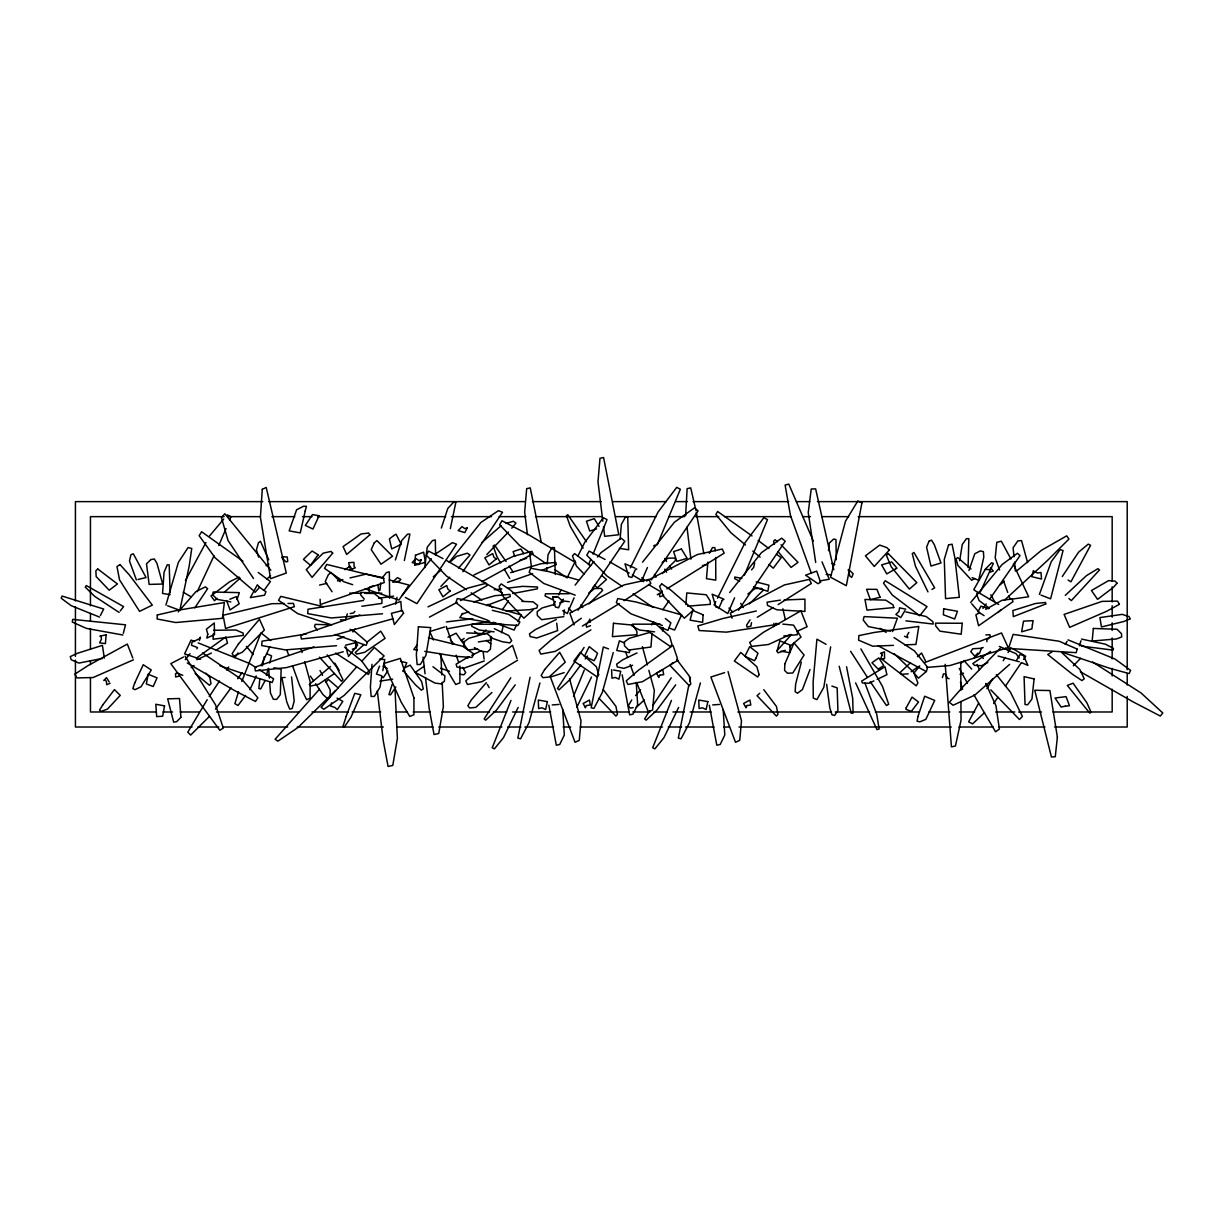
<?xml version="1.0" encoding="UTF-8"?>
<svg xmlns="http://www.w3.org/2000/svg" width="1224" height="1224" viewBox="0 0 1224 1224"><rect width="100%" height="100%" fill="white"/><g stroke="black" fill="none" stroke-linecap="round" stroke-linejoin="round"><path stroke-width="1.5" d="M459.918 665.994L459.903 682.824L455.726 684.507L447.173 670.186L439.584 653.387M213.374 633.864L213.053 639.234L243.331 635.409L243.178 633.129L235.941 629.993L213.588 630.284M968.077 567.538L968.857 538.667L966.424 538.667L962.248 544.512L959.677 560.76M372.004 664.341L370.382 686.894L371.147 696.502L374.391 696.364L379.96 687.291L381.873 676.199M490.748 643.625L491.268 636.832M563.943 614.968L564.341 609.873M652.01 633.435L650.954 647.022L628.754 650.051L624.5 645.828L624.332 641.927L629.35 638.27L650.388 632.242M685.884 604.625L686.786 592.936L706.34 594.772L710.165 600.953L710.303 604.335L687.582 606.186M773.675 626.627L773.935 623.276M369.097 592.232L369.495 587.199L373.626 585.699M546.623 571.333L546.944 567.645M547.25 563.958L548.046 554.732L552.009 547.587L554.426 547.633L555.283 574.484M620.109 539.126L621.364 524.392L625.342 517.232L627.744 517.278L628.631 549.79L619.329 548.352M707.885 562.107L706.462 578.692L715.78 580.145L715.703 557.517M590.473 625.663L586.602 627.162L586.112 625.143L589.586 619.895M663.791 595.308L659.92 596.807L659.445 594.803L662.031 590.855M754.688 562.749L753.709 567.37L751.536 569.864M259.87 678.601L258.861 688.485L260.651 688.99L265.027 680.682M828.495 550.678L829.321 543.119L833.636 539.034L835.946 539.509L836.313 559.705M379.884 590.274L380.786 582.869M424.743 567.569L427.222 547.235L432.516 540.549L435.3 539.937L435.622 555.283M632.257 626.351L632.578 624.163L660.317 624.209M629.702 650.143L629.335 652.667L616.743 650.495L619.405 640.81L624.592 642.982M830.652 646.899L823.783 687.398L816.898 699.608L813.271 698.047L813.134 681.737L816.928 639.188L826.078 644.329M382.837 670.645L384.749 659.537L379.471 659.185M751.505 622.664L750.893 626.122L747.068 627.162L746.579 625.143L750.052 619.895M395.627 604.212L396.974 597.327M262.426 665.795L264.246 656.645M530.023 677.316L517.844 738.087L520.582 738.791L528.998 722.757L539.922 682.961M688.913 684.736L678.326 738.087L681.064 738.791L689.479 722.757L700.388 682.961M689.709 681.034L690.489 677.316M404.348 560.561L409.918 534.062L407.561 534.169L401.793 540.411L395.367 559.965M450.325 528.63L455.894 502.131L453.538 502.238L447.785 508.48L441.344 528.034M501.534 632.731L503.645 624.347M662.429 631.048L663.27 627.698M123.333 633.313L125.506 624.806L72.706 619.39L72.293 622.052L86.399 628.386L122.905 635.011M801.322 662.169L795.646 684.063L795.126 691.652L797.497 693.243L802.439 689.54L810.013 669.513M266.434 675.373L268.301 668.289M269.708 662.98L271.575 655.896L266.618 653.708M613.239 652.622L602.33 692.417L593.915 708.436L591.177 707.732L603.34 646.976L608.542 648.888M777.209 650.495L779.872 640.81L790.245 645.155L789.801 652.667L780.943 651.214M165.898 605.146L178.383 562.351L188.068 547.556L191.755 548.49L189.2 566.069L179.836 610.302L167.642 605.788M199.39 640.489L200.399 637.153L199.895 638.5L191.984 642.217L191.525 645.293L197.447 647.557L196.835 648.827M238.512 691.728L234.886 703.647L238.007 705.498L245.58 695.446M392.17 684.369L388.926 694.574L390.548 694.819L395.826 686.955M237.073 599.454L239.323 592.63L213.19 592.018L212.609 594.68L217.153 599.362L230.831 601.902M1079.339 645.813L1081.006 640.764M968.934 570.491L974.794 553.753L980.302 550.922L983.423 551.672L983.775 557.149L978.664 580.329L972.101 577.575M1039.39 594.466L1051.263 561.678L1060.122 549.622L1063.075 550.509L1050.59 598.842L1040.997 595.078M892.541 631.553L897.391 618.212L864.083 616.59L863.241 620.063L868.306 626.535L890.674 631.171M331.704 702.836L330.48 706.034L334.825 707.411L337.304 709.614L342.812 701.383L337.059 698.093M379.532 666.116L376.457 674.103L380.802 675.48L383.28 677.683L387.87 670.813M347.31 613.821L345.428 620.155L340.379 619.772M241.786 681.462L260.972 632.9L270.779 640.596M983.178 647.481L981.48 648.261L979.506 653.218L974.289 657.716M510.974 700.419L492.232 747.742L494.404 748.874L503.492 737.644L518.15 707.411M573.475 696.349L584.292 670.063M671.441 700.419L652.698 747.742L654.871 748.874L663.974 737.644L678.616 707.411M226.027 528.569L218.775 545.537M229.561 520.093L230.984 516.696L227.236 514.876M574.102 597.832L567.293 613.561L562.734 610.684M588.499 564.631L590.779 559.383M593.043 554.151L607.028 519.619L603.371 517.721L584.689 542.462L577.973 555.971M641.376 581.461L647.435 567.477M657.273 544.772L680.345 489.263L676.704 487.366L658.007 512.122L630.314 567.829M734.584 597.832L727.76 613.561L714.097 604.931L715.78 601.565M744.422 575.112L767.494 519.619L763.837 517.721L745.156 542.462L717.463 598.184M561.816 600.372L558.557 607.808L555.39 607.012L552.621 596.792L557.685 596.624L561.816 600.372L563.468 599.24M402.987 671.486L406.796 662.811L400.753 661.404M516.482 625.005L514.141 630.054L493.165 622.251M518.027 621.624L521.149 614.892L475.585 602.009L457.271 598.567L455.863 602.621L470.444 613.805L487.917 620.308M591.36 591.284L593.701 586.219M249.91 689.709L256.275 675.985M261.049 665.703L269.8 646.838M197.232 591.727L213.986 555.803M980.286 592.034L993.307 563.545L991.715 562.703L985.473 568.976L973.784 589.647L978.053 592.691M576.825 707.288L591.483 677.071M553.631 604.931L555.313 601.565M558.664 594.803L561.189 589.739M567.064 577.927L575.448 561.036M100.414 615.488L103.688 609.032L62.026 596.057L61.2 598.23L71.206 605.681L99.588 617.11M978.435 703.54L968.628 721.869L972.575 723.858L984.586 712.582M185.451 580.467L205.938 542.569M709.308 553.309L712.49 547.587L714.893 547.633L715.214 550.831M908.851 632.41L907.106 635.486L907.81 637.689L904.521 636.281M986.881 688.668L992.649 678.8M1003.236 660.715L1005.164 657.426M1008.056 652.499L1010.932 647.557M631.768 699.929L628.34 705.728L630.069 708.008L633.175 707.686M904.949 610.592L900.772 617.63L895.876 614.417L899.043 611.373L899.564 607.838L905.791 609.185M649.592 710.777L644.635 718.886L646.165 720.186L656.921 710.119L675.694 684.859M1016.731 659.874L1020.082 654.473L1023.478 655.498L1027.9 665.412L1021.52 662.628M1065.217 644.298L1067.083 641.345M207.193 699.7L187.792 732.182L190.669 735.058L209.488 716.346M209.243 696.578L219.509 680.988M226.685 670.079L228.735 666.973M234.886 657.625L237.961 652.943M510.76 677.805L484.168 718.886L485.698 720.186L496.454 710.119L515.227 684.859M584.093 647.45L557.486 688.531L559.016 689.831L569.772 679.764L580.819 664.907M652.56 705.911L671.226 677.805M1062.294 576.489L1078.604 552.162L1088.243 544.129L1090.584 545.307L1070.924 581.813L1068.047 580.038M352.971 631.982L354.991 628.983M993.659 703.494L997.927 697.206M1005.409 686.174L1021.428 662.551M1023.57 659.399L1025.697 656.248L1012.585 648.521M462.901 571.7L502.529 512.275L498.382 510.699L480.879 522.48L449.208 562.26M502.345 609.736L508.465 600.816M662.811 609.736L668.947 600.816M578.034 610.225L624.76 541.207L621.195 538.178L601.045 552.621L597.496 557.058M651.352 579.87L698.078 510.852L694.513 507.822L674.363 522.281L642.539 562.153M738.5 610.225L785.227 541.207L781.662 538.178L761.512 552.621L729.688 592.493M416.864 645.216L413.819 649.562L417.476 650.143M462.84 613.285L459.796 617.615L501.763 624.424L517.936 625.495L519.863 622.022L508.526 614.295L492.323 610.332M264.109 590.289L270.397 581.538L258.188 572.48M194.815 607.854L207.621 588.652L205.341 586.877L195.978 591.574L178.291 611.862M215.5 709.124L231.03 687.842M237.685 678.723L242.123 672.634M982.918 608.435L986.223 603.906M989.512 599.393L1020.02 555.604L1017.435 553.263L1002.196 564.463L970.632 602.514M585.24 658.956L587.443 655.988M651.489 624.928L653.631 622.067L669.727 636.434L671.945 644.268L670.568 646.639L647.205 630.651M120.212 610.975L123.593 606.614L86.307 585.546L85.282 587.122L94.569 596.287L119.095 612.428M382.301 577.835L386.539 572.48L389.324 571.868L389.66 598.261M402.053 595.66L431.383 558.832M575.112 585.118L593.961 561.479M920.754 614.463L927.027 606.614L885.227 580.742L883.544 583.236L892.311 595.032L919.698 615.764M919.744 665.841L914.007 673.016L918.444 678.188L926.461 671.349M185.252 659.644L190.057 653.708M348.396 656.462L357.576 645.14L356.337 642.493L345.443 645.247M354.853 611.357L353.507 612.979L350.232 613.576M511.754 528.187L515.977 523.076L513.33 521.271L506.109 523.413M209.503 535.974L223.701 519.098M486.326 682.64L471.301 699.929L467.874 705.728L469.603 708.008L475.799 707.365L491.941 692.493M635.531 695.599L640.534 689.846M254.959 592.462L259.565 587.336L265.96 591.743L264.552 595.201L250.354 597.603L257.361 584.812L259.565 587.336M319.495 689.173L275.109 739.281L277.894 741.178L297.983 727.5L335.452 690.535M325.844 682.212L328.384 679.442L338.13 687.888M356.582 666.973L321.086 707.35L323.87 709.247L343.959 695.569L384.107 655.957L374.36 647.496L361.661 661.404M977.976 653.004L974.87 656.309L970.785 651.627L972.728 648.751L981.48 648.261M440.854 586.449L449.728 577.208M458.587 567.967L470.001 555.008L467.354 553.202L456.521 556.415L449.682 562.413M486.831 554.518L508.373 532.073M1000.222 648.322L964.038 685.562L949.289 702.331L953.144 705.254L974.855 695.064L1009.616 664.387M1073.341 665.795L1080.608 658.328M791.515 634.476L776.75 650.984L778.097 652.836L785.318 650.296M985.84 634.935L989.895 634.736L990.43 636.465L986.804 640.213L986.911 641.728M482.501 633.389L486.035 629.932M393.057 581.614L397.494 577.636L400.845 579.426L399.483 581.048L392.919 582.226M588.943 603.891L602.652 590.381L601.168 588.423L594.619 588.545L588.821 592.906M662.276 573.536L675.969 560.026L674.485 558.067L667.937 558.19L662.138 562.55M749.425 603.891L763.118 590.381L761.634 588.423L755.086 588.545L747.833 593.992M998.034 612.52L1000.788 609.965M1065.293 595.354L1086.422 575.663L1097.882 568.701L1099.534 569.956L1071.321 600.617L1068.904 598.505M636.281 707.365L644.344 699.929M1004.353 600.296L1047.499 560.439L1068.919 539.08L1066.731 535.837L1041.578 550.203L1017.205 570.522M266.664 579.243L270.58 575.647M533.129 609.873L523.903 618.181L503.125 596.44L499.132 586.342L501.259 583.924L510.087 589.846L523.046 601.122M672.588 662.934L669.911 665.351L689.265 685.746L690.795 684.002L689.296 676.092L676.627 659.323M759.737 693.289L757.044 695.691L776.399 716.101L777.944 714.357L776.444 706.447L763.776 689.678M433.265 576.825L441.466 569.619M481.981 542.477L501.121 525.677M910.503 662.735L900.206 672.389L901.491 674.286L908.239 673.827M917.449 656.676L921.611 653.035L925.65 661.327M217.199 598.352L214.445 600.709L210.987 595.935L229.607 581.767L239.062 577.131L240.042 578.279L224.084 592.477M789.602 646.7L801.016 637.092L797.344 630.987M999.993 584.873L1004.292 581.278M330.541 666.468L309.305 684.415L310.712 686.052L318.73 684.216L334.443 673.491M363.911 644.635L355.281 652.468L356.689 654.121L364.706 652.285L385.132 638.347L380.725 631.156L366.71 642.386M191.204 667.661L194.035 665.504M344.893 569.696L350.079 566.1L352.206 570.231M653.616 546.026L654.932 545.032M581.323 618.258L551.106 639.999L539.096 650.51L540.794 654.121L555.268 651.352L590.901 629.901M911.146 671.747L918.398 666.529M464.171 638.423L461.234 640.443L464.523 642.233M424.055 666.315L415.257 672.374L434.964 683.084L441.328 683.895L444.404 681.263L444.939 675.862L432.959 666.713M636.786 568.9L635.134 570.017L631.875 577.453L628.723 576.657L624.99 563.82L635.103 568.166M434.903 554.411L452.406 542.645L456.552 544.206L416.925 603.631L405.358 597.434M990.599 651.398L972.866 663.561L974.472 665.351L981.587 665.703L987.845 662.551M211.4 653.065L196.911 659.69L196.375 658.145L225.843 636.924L227.48 643.151L216.22 650.082M582.349 626.061L619.268 603.616M624.087 600.678L650.862 583.481L648.934 579.38L623.965 584.934L569.818 613.148L574.102 624.913M657.288 594.726L662.092 591.804M666.912 588.882L724.18 553.126L722.267 549.025L697.282 554.579L646.532 581.033M757.274 617.279L773.323 607.517M778.143 604.579L811.328 583.481L809.401 579.38L784.431 584.934L730.3 613.148L732.136 618.181M931.969 589.448L934.646 587.826L913.93 552.468L912.278 553.646L915.521 566.375L927.96 591.881M467.308 658.206L469.297 657.013M517.584 660.241L481.935 681.692L467.461 684.476L465.778 680.865L477.788 670.354L512.535 645.354L517.018 658.588M678.05 660.241L642.416 681.692L627.927 684.476L626.244 680.865L638.255 670.354L673.001 645.354L677.484 658.588M1051.951 651.964L1047.713 654.473L1072.499 674.302L1081.955 680.559L1084.219 678.8L1079.935 669.62L1061.545 652.331M974.549 578.569L971.672 580.268L957.811 565.35L956.066 558.863L957.719 557.593L971.045 568.992M266.067 565.626L268.836 564.034M960.565 663.194L965.292 660.47M979.169 612.995L975.895 614.815L978.573 625.755L1013.044 601.627L1012.034 598.995L1002.135 600.25L985.733 609.353M481.919 581.706L533.021 553.676L531.935 551.381L513.529 556.247L473.994 574.928M429.425 617.126L457.118 602.33M460.377 600.586L487.045 585.607L485.959 583.312L467.553 588.178L428.017 606.859M183.493 657.028L170.794 663.638L219.846 730.269L223.303 728.051L215.546 704.856L185.084 656.202M447.984 637.184L456.108 633.191L466.558 648.154M403.629 668.319L410.132 665.122L421.622 681.584L423.32 688.944L421.331 690.152L415.426 684.797L403.216 670.553M468.562 656.783L456.154 664.173L456.827 666.927L463.422 668.35L484.291 660.96M471.76 655.253L481.353 650.633M556.277 619.512L535.5 629.503L529.487 633.818L530.145 636.572L536.739 637.995L557.609 630.62L556.721 623.215M637.031 652.943L622.649 659.858L616.636 664.173L617.294 666.927L623.888 668.35L632.578 665.275M873.875 680.927L868.979 683.252L862.415 682.977L861.681 681.079L884.998 666.759L886.926 674.715L877.134 679.366M790.321 634.46L768.458 644.513L751.643 646.41L749.669 642.447L763.394 632.334L800.879 610.837L807.121 626.734L797.038 631.37M133.462 659.797L93.162 677.515L76.928 677.928L74.894 674.118L88.113 665.55L127.327 644.069L132.789 658.053M110.053 683.283L106.687 684.721L106.412 681.386L105.31 680.085L103.826 680.467L106.503 677.637L109.165 681.875M350.186 569.925L355.266 567.814L354.057 566.544L353.966 562.321L348.687 562.673L349.804 568.104M924.334 662.704L1001.523 632.961L1008.224 647.603L950.008 665.519L926.66 667.432M229.837 599.255L236.308 596.654L239.185 603.814L230.051 609.98L226.593 600.556M541.559 570.476L556.277 564.647L555.88 562.459L541.023 563.728L510.653 572.633M507.547 582.379L532.608 573.597M461.57 614.31L468.731 611.801M486.632 605.543L510.286 596.578L509.903 594.39L495.047 595.675L473.596 601.948M359.917 614.953L300.737 635.302L301.379 638.989L332.591 635.639L392.858 618.793M383.051 607.333L400.829 601.474L401.564 610.699M313.941 646.884L254.76 667.233L255.403 670.92L286.615 667.585L343.225 651.749M337.074 639.265L344.189 636.924M564.142 672.634L550.402 677.04L575.051 742.295L579.273 740.352L581.002 720.737L569.573 678.83M989.895 572.144L993.276 571.057L990.507 567.615L990.813 568.854L989.221 569.604L985.396 569.42M724.623 672.634L710.869 677.04L735.517 742.295L739.74 740.352L741.484 720.737L728.051 671.548M960.075 674.256L963.518 673.185M444.649 626.963L429.716 631.569L433.51 639.953M182.758 675.357L177.281 672.971L175.552 673.628L175.644 676.979L179.209 676.168M596.562 528.982L589.708 531.002L586.449 521.24L594.267 518.67L599.026 526.427M519.817 560.347L526.657 558.328M554.472 604.396L542.201 607.93L537.183 611.587L537.351 615.473L541.605 619.696L563.805 616.667M559.735 602.897L563.239 601.887M489.921 632.242L468.884 638.27L463.865 641.927L464.034 645.828L468.287 650.051L477.528 648.781M352.359 649.194L356.016 648.169L355.434 640.795M137.975 579.503L146.054 577.544L133.324 553.784L130.953 554.686L129.484 560.99L136.369 579.901M319.541 585.072L326.716 583.389M337.472 580.849L342.858 579.595M350.033 577.912L366.175 574.117L383.525 577.774L384.214 582.593L320.321 604.549L320.107 599.24M756.294 611.006L723.154 618.441L697.802 625.954L699.164 630.513L726.459 632.15L778.632 624.163M489.646 621.134L446.867 628.815M102.495 658.405L78.933 663.087L71.191 659.751L70.288 656.599L77.204 653.356L102.418 645.354L104.3 658.053M820.004 580.895L829.26 579.258L822.023 561.877M512.764 593.533L537.351 588.851L537.489 586.985L522.633 586.357L507.501 588.178M379.868 681.125L392.674 679.182M363.543 600.433L308.035 609.246L307.698 613.591L331.276 617.967L382.546 613.775M378.553 598.276L393.562 596.134M306.306 633.971L262.058 641.177L261.722 645.538L285.299 649.913L336.569 645.706M1012.064 599.102L1028.68 596.761L1013.334 564.157M494.267 589.769L501.825 588.866M446.393 621.93L472.877 618.747M702.408 565.488L705.942 565.106M361.86 606.247L381.842 603.417L381.995 599.576L374.146 593.502L364.767 593.349M285.1 677.438L281.872 677.683L286.753 701.872L289.69 709.078L292.184 708.528L294.219 701.046L291.557 676.933M552.223 704.932L558.986 704.443M712.705 704.932L719.467 704.443M783.85 635.96L797.451 634.69L797.298 631.293L793.489 625.127L782.809 624.118M282.362 556.782L287.227 556.997L287.732 561.495L285.911 561.908L281.765 557.517M506.063 611.051L529.732 609.69L536.816 608.068L537.642 605.436L533.098 601.841L521.929 601.382M478.293 641.942L490.839 640.014L491.666 637.383L487.121 633.772L466.635 632.915M893.413 645.354L872.743 646.211L858.621 640.167L858.85 635.608L874.594 632.395L918.796 626.443L915.95 644.421L904.674 644.88M780.407 600.127L767.127 602.177L767.479 605.375L776.857 609.782L804.933 611.434L804.948 599.163L784.186 599.974M284.412 603.524L271.805 603.707L223.074 615.259L225.568 628.463L294.357 606.706L293.408 603.401L288.007 603.478M262.839 501.626L75.429 501.626L75.429 600.953M268.576 501.626L524.821 501.626M532.471 501.626L601.321 501.626M612.796 501.626L666.33 501.626M675.893 501.626L687.368 501.626M693.105 501.626L788.73 501.626M796.38 501.626L809.753 501.626M817.403 501.626L1127.212 501.626L1127.212 669.712M224.145 516.65L90.454 516.65L90.454 605.788M227.955 516.65L260.421 516.65M271.881 516.65L294.8 516.65M302.435 516.65L311.982 516.65M317.72 516.65L445.674 516.65M451.396 516.65L491.512 516.65M499.147 516.65L525.876 516.65M535.423 516.65L602.269 516.65M615.641 516.65L655.743 516.65M669.115 516.65L684.384 516.65M695.844 516.65L718.763 516.65M724.501 516.65L791.331 516.65M802.791 516.65L810.441 516.65M821.901 516.65L848.63 516.65M858.177 516.65L1112.172 516.65L1112.172 581.125M155.387 711.986L90.454 711.986L90.454 677.851M163.022 711.986L172.569 711.986M180.219 711.986L199.313 711.986M216.495 711.986L298.625 711.986M311.982 711.986L348.274 711.986M352.099 711.986L380.74 711.986M396.01 711.986L407.47 711.986M413.207 711.986L430.389 711.986M441.849 711.986L489.6 711.986M493.41 711.986L506.782 711.986M512.519 711.986L523.964 711.986M529.701 711.986L550.708 711.986M577.437 711.986L629.014 711.986M632.823 711.986L650.021 711.986M653.83 711.986L667.202 711.986M672.94 711.986L684.384 711.986M690.122 711.986L711.129 711.986M737.858 711.986L831.448 711.986M835.258 711.986L869.637 711.986M875.374 711.986L919.301 711.986M928.848 711.986L949.855 711.986M959.402 711.986L974.671 711.986M995.678 711.986L1014.788 711.986M1018.597 711.986L1041.517 711.986M1052.977 711.986L1112.172 711.986L1112.172 689.219M192.076 727.01L75.429 727.01L75.429 660.164M197.814 727.01L218.851 727.01M222.676 727.01L287.701 727.01M297.264 727.01L383.311 727.01M396.698 727.01L433.036 727.01M438.773 727.01L501.871 727.01M507.608 727.01L520.996 727.01M524.821 727.01L553.508 727.01M563.071 727.01L570.721 727.01M580.283 727.01L662.505 727.01M668.243 727.01L681.63 727.01M685.455 727.01L714.143 727.01M723.705 727.01L729.443 727.01M739.005 727.01L951.278 727.01M958.928 727.01L993.337 727.01M999.075 727.01L1044.975 727.01M1054.537 727.01L1127.212 727.01L1127.212 696.441M349.758 593.105L361.019 593.288M569.359 593.732L545.43 593.808L545.108 595.996L552.651 599.699M501.748 624.286L472.112 624.163L471.791 626.351L479.318 630.054L494.129 631.844M381.842 593.242L361.172 592.431L360.468 594.696L364.293 599.133M330.358 624.852L315.195 624.378L314.492 626.627L317.353 629.962M826.139 574.377L831.417 574.867M775.71 623.444L779.26 623.781M552.621 596.792L556.736 597.266M561.893 600.816L569.298 601.703M654.595 631.844L639.785 630.054L633.757 627.086M905.898 620.859L933.193 624.056L932.933 621.746L926.17 616.544L905.913 611.908M1081.22 646.088L1113.121 650.128L1113.457 648.353L1105.379 644.191L1081.557 639.081M460.163 674.256L463.865 674.822L465.717 672.588L462.657 667.371M170.136 594.65L162.562 593.456L164.047 572.266L167.244 564.83L169.203 564.907L170.121 592.86M424.774 651.336L455.787 656.355L471.959 657.426L473.887 653.953L462.55 646.226L428.354 637.857M613.438 670.018L620.706 671.272L618.977 679.152L615.244 677.453L611.954 678.173L611.618 669.696M273.916 667.784L281.153 669.115L280.311 694.605L276.7 699.378L273.365 699.317L270.489 693.167L269.632 681.86M1019.24 661.756L998.034 656.033M741.79 578.417L734.813 577.009L734.675 578.631L739.617 581.247M949.136 678.677L947.728 678.371L945.28 673.904L943.505 673.889L942.388 677.576M756.172 581.936L768.902 585.21L767.876 591.314L753.54 586.74M383.77 578.508L326.716 564.432L324.528 568.38L343.776 581.721L352.665 584.689M389.186 579.916L409.03 585.057L398.947 600.051L365.135 588.821M323.35 606.706L280.74 596.379L278.552 600.311L297.799 613.668L331.612 624.898M578.08 579.901L548.918 571.654L530.604 568.211L529.181 572.281L543.762 583.466L575.234 595.155M246.59 674.745L272.202 682.487L273.595 678.846L259.182 669.635M1062.325 652.27L1109.495 668.227L1129.125 673.582L1130.609 670.37L1114.957 659.002L1068.016 639.861M200.507 659.231L184.579 653.861L191.066 640.076L194.616 641.498M219.968 665.81L244.754 674.179M831.784 563.56L834.814 564.601M831.892 686.083L837.155 687.873L837.904 710.379L834.707 715.397L831.999 714.847L829.796 707.855L826.628 684.277M490.12 637.566L502.437 641.774L509.842 642.875L511.693 640.642L508.633 635.44L494.343 628.708M440.625 668.289L449.422 671.303M662.383 625.51L630.911 613.805L616.33 602.621L617.753 598.567L636.067 602.009L681.615 614.892L674.608 630.054L669.375 628.111M335.162 634.522L366.16 645.369L367.384 642.37L355.098 631.722L350.064 629.35M988.686 608.711L980.975 606.14L977.991 611.755L984.065 615.626M198.15 642.906L249.574 663.485L255.984 667.585M999.319 646.41L1016.042 653.692L1019.209 658.007M659.369 626.688L667.952 630.406L670.859 622.863L665.321 618.503M605.084 559.444L589.111 551.106L586.77 555.145L606.982 576.045L622.358 586.526M609.873 561.938L629.151 573.031M443.012 558.603L428.629 551.106L426.289 555.145L446.515 576.045L466.497 589.677M446.209 560.271L502.467 593.074M474.377 647.588L480.94 651.153L487.305 651.964L490.38 649.317L490.916 643.931L486.433 640.489M878.159 645.813L926.323 671.563L927.639 667.309L914.435 650.908L893.994 637.551M383.036 666.162L387.35 668.625M1080.333 671.731L1132.812 701.719L1160.306 716.055L1162.8 712.965L1140.997 692.937L1092.68 662.016M187.287 663.01L234.411 690.474L255.464 701.474L257.866 697.802L242.505 680.024L202.557 652.989M183.202 592.171L190.944 596.746M632.364 574.928L643.64 581.614M648.46 584.475L659.721 591.161M575.8 562.719L527.529 534.077L501.962 520.751L499.622 524.79L519.833 545.705L545.965 563.514M998.692 604.442L978.068 592.309L976.584 594.13L979.108 600.571L989.344 608.282M879.842 628.294L886.13 632.41M633.114 593.854L653.096 607.486M555.176 569.803L565.947 577.131M471.102 592.814L481.858 600.143M488.009 604.335L492.614 607.486M335.682 653.065L368.317 674.424L369.755 672.083L361.784 661.021L344.571 647.159M242.903 561.158L201.608 531.736L199.16 535.668L215.118 557.807L254.148 591.192M752.056 535.944L717.616 511.479L715.887 514.417L730.881 532.731L745.493 544.955M758.176 540.518L768.902 548.536M776.552 554.273L781.142 557.7L773.262 568.181L768.886 564.524M474.438 631.339L478.936 634.766M882.274 659.568L916.256 685.822L917.908 683.007L913.808 672.404L894.101 653.616M752.806 551.075L760.119 557.18M777.485 541.742L775.098 539.707L773.537 541.283L774.455 544.313M848.722 569.558L853.189 573.781L851.674 577.376L849.946 576.213L848.247 569.711M590.611 565.748L574.576 553.585L572.449 555.987L576.458 566.085L584.246 574.24M602.132 575.77L606.461 579.533L597.22 587.826L594.619 585.118M195.121 673.46L209.411 685.241L211.018 683.65L209.763 677.392L205.892 673.169M1005.562 648.184L1008.316 650.694M340.241 581.706L330.97 572.511L328.292 574.806L325.232 581.538L332.056 591.758M781.034 544.772L798.017 562.351L791.071 567.431L778.173 551.733M728.953 608.083L732.763 612.122M641.804 577.743L644.344 580.421M568.487 608.083L572.297 612.122M598.964 698.277L615.932 716.101L617.477 714.357L615.963 706.447L603.31 689.678M964.068 660.776L971.703 669.084M985.718 684.323L988.258 687.092M990.813 689.862L1019.424 719.498L1022.423 716.423L1010.443 692.172L996.305 674.608M319.433 657.196L341.511 681.278L342.965 679.672L336.524 666.896L327.19 654.855M971.764 603.814L979.628 612.949M450.417 640.045L454.073 644.314M246.391 646.333L253.2 654.549M980.99 655.59L983.346 658.512M270.825 570.262L224.818 513.789L221.437 517.538L228.047 540.534L253.536 578.524M310.406 676.122L313.512 680.697M315.593 683.757L322.876 694.436L327.711 698.889L330.036 697.129L330.189 689.923L325.11 680.223M664.571 558.527L666.575 561.525M669.589 566.039L671.593 569.038M586.449 541.697L567.783 514.677L566.467 515.671L570.292 526.381L583.068 548.123M506.109 561.525L494.465 545.032L493.134 546.026L496.975 556.736L500.616 562.948M509.123 566.039L513.131 572.052M850.634 651.352L867.143 676.903M870.249 681.692L886.467 705.529L888.701 704.228L882.473 686.373L860.87 648.919M334.749 663.102L339.155 670.278M523.796 553.676L520.95 549.01L513.116 551.596L514.753 556.476M664.739 569.16L666.56 572.266M504.273 569.16L509.735 578.478M740.734 603.371L743.152 607.594M654.396 574.423L656.003 577.254M581.063 604.778L582.685 607.594M487.274 684.277L489.141 687.567M990.782 594.742L994.913 602.223M959.234 668.335L967.465 683.237M973.86 694.834L995.54 731.784L999.396 729.06L995.969 705.758L985.764 683.42M320.015 670.538L322.57 675.388M1010.917 559.001L1001.324 541.192L996.795 542.339L995.204 557.899L999.58 569.986M977.119 664.51L979.475 669.666M855.622 682.87L876.95 729.596L879.123 728.984L876.751 714.281L864.986 683.237M268.729 559.781L260.437 541.283L258.432 542.798L256.443 549.867L258.631 557.134M813.333 541.008L788.776 484.092L785.104 485.087L790.444 515.442L811.221 572.893M1003.343 580.36L1007.719 592.447M1008.974 595.904L1010.228 599.362M625.663 652.055L627.606 657.426M630.192 664.571L634.078 675.311M636.664 682.457L648.368 711.94L652.591 709.997L654.335 690.382L648.858 670.339M286.737 649.837L288.665 655.161M292.521 665.825L299.589 685.364L306.658 699.745L310.1 698.108L310.131 681.493L304.592 661.587M446.316 626.458L452.498 644.421M456.2 655.207L458.679 662.398M960.457 682.089L962.569 689.372M301.073 648.934L302.068 652.545M642.401 646.654L647.374 664.877M345.857 646.853L347.983 654.855M839.174 666.254L851.231 713.194L853.113 713.148L852.684 698.307L846.564 666.774M695.982 510.637L690.718 487.886L687.138 488.651L685.593 515.855M1027.624 562.627L1021.535 540.641L1017.878 540.855L1013.089 547.771L1013.992 556.721M782.886 608.787L785.288 619.466M833.774 569.726L815.643 488.896L811.237 488.988L808.238 512.504L815.689 562.459M696.318 512.519L703.877 553.829M541.345 542.569L530.252 487.886L526.672 488.651L524.668 512.091L527.437 534.674M377.742 584.659L378.874 591.024M709.323 705.177L716.79 745.202L720.186 744.483L724.792 735.027L723.185 709.629M622.174 674.822L629.641 714.847L633.038 714.128L637.658 704.672L636.266 682.9M548.842 705.177L556.308 745.202L559.72 744.483L564.325 735.027L562.719 709.629M686.985 527.146L690.917 559.139M602.835 521.256L597.985 481.736L599.99 458.296L603.57 457.531L618.793 534.75L604.687 536.311L603.539 526.901M529.747 553.493L531.369 566.666M483.174 651.719L484.061 659.109M423.076 657.135L425.049 673.781M425.493 677.484L429.242 708.91L434.046 734.538L438.758 733.497L443.363 706.554L442.185 682.349M377.313 690.917L383.265 740.857L388.069 766.469L392.782 765.428L397.387 738.5L394.954 688.209M589.769 619.145L590.121 622.404M1014.528 562.091L1015.43 571.057M268.637 668.671L269.357 678.096M945.203 664.326L951.431 746.87L955.439 745.997L961.039 720.186L960.947 701.551M440.839 654.412L441.833 674.898M960.779 662.413L960.901 690.367M1127.212 673.521L1127.212 684.981M1112.172 586.816L1112.172 601.994M1112.172 605.788L1112.172 617.156M1112.172 622.848L1112.172 630.437M1112.172 638.025L1112.172 658.879M1112.172 668.365L1112.172 675.954M90.454 613.362L90.454 620.951M90.454 628.539L90.454 649.393M90.454 660.776L90.454 664.571M75.429 606.676L75.429 656.339M413.942 697.925L413.926 714.77L409.749 716.453L401.197 702.117L383.739 663.5L400.34 658.39L413.942 697.925M703.096 614.8L702.653 622.327L690.061 620.14L692.738 610.455L703.096 614.8M784.844 663.867L784.599 670.461L787.46 673.231L792.785 673.001L804.091 655.039L794.039 642.906L784.844 663.867M157.284 614.984L157.116 619.007L175.766 622.526L222.416 618.319L224.359 602.56L177.052 610.394L157.284 614.984M1032.429 624.607L1031.909 628.876L1021.627 631.798L1023.524 621.134L1033.132 620.675L1032.429 624.607M262.288 489.325L260.391 517.125L270.58 578.677L286.278 573.031L266.205 487.458L262.288 489.325M418.394 626.78L416.359 654.962L417.124 664.556L420.368 664.433L425.937 655.36L430.726 627.606L418.394 626.78M613.453 623.276L612.428 636.648L636.985 634.69L636.832 631.293L633.007 625.127L613.453 623.276M106.105 634.843L105.402 643.61L99.572 642.875L101.424 639.249L101.271 637L99.894 636.128L106.105 634.843M415.487 555.252L414.661 565.32L425.432 562.29L423.642 552.177L415.487 555.252M962.217 623.261L961.207 634.231L939.971 631.171L935.717 625.984L935.534 623.154L962.217 623.261M1093.338 628.463L1092.175 641.024L1116.441 638.959L1121.704 636.939L1121.49 633.68L1117.007 629.258L1093.338 628.463M1057.368 737.154L1055.287 756.738L1051.431 756.967L1034.754 690.26L1049.917 690.55L1057.368 737.154M1034.096 678.892L1031.939 699.042L1027.64 704.81L1025.039 704.504L1024.075 676.658L1034.096 678.892M861.941 502.758L846.335 585.715L830.545 577.223L845.524 521.149L857.825 500.998L861.941 502.758M164.536 705.85L162.685 716.224L156.672 716.606L155.815 704.274L164.536 705.85M943.704 608.848L943.367 614.754L954.674 619.007L957.489 611.281L943.704 608.848M148.196 674.271L146.314 683.941L153.199 686.496L157.055 677.851L148.196 674.271M918 716.423L917.067 721.181L919.79 721.839L925.834 719.375L934.708 700.434L924.671 696.242L918 716.423M906.234 707.763L905.913 709.308L911.329 711.343L918.52 702.01L912.048 697.114L906.234 707.763M547.388 701.627L545.659 709.507L541.926 707.809L538.621 708.528L538.285 700.052L547.388 701.627M707.855 701.627L706.126 709.507L702.392 707.809L699.103 708.528L698.766 700.052L707.855 701.627M305.204 511.051L300.247 532.899L289.139 530.864L296.606 509.781L303.521 506.246L306.428 506.308L305.204 511.051M1077.089 649.026L1076.202 652.683L1008.53 648.429L1013.135 634.384L1059.204 641.254L1077.089 649.026M207.805 634.17L206.78 638.056L214.491 634.613L214.292 623.001L206.397 629.197L207.805 634.17M1033.408 570.889L1031.755 576.672L1041.548 579.013L1040.981 572.495L1037.371 573L1033.408 570.889M948.554 544.955L944.285 559.399L945.555 598.628L959.341 597.312L954.904 558.083L952.073 544.19L948.554 544.955M346.193 716.3L342.95 726.505L344.571 726.75L350.906 717.31L360.82 694.742L354.776 693.335L346.193 716.3M134.762 682.87L132.819 688.607L135.023 689.678L141.066 686.74L151.286 669.972L143.254 664.724L134.762 682.87M595.537 658.16L594.053 660.731L584.445 656.309L589.234 646.67L597.526 653.218L595.537 658.16M756.004 658.16L754.519 660.731L744.911 656.309L749.7 646.67L757.993 653.218L756.004 658.16M878.909 668.702L878.602 669.513L871.947 662.75L878.832 657.9L883.759 665.581L878.909 668.702M882.014 655.238L880.714 658.741L884.554 658.787L884.462 651.841L880.484 653.432L881.754 653.524L882.014 655.238M929.001 541.253L926.583 547.22L930.944 566.054L940.996 562.979L934.294 544.634L931.495 540.136L929.001 541.253M722.282 600.372L719.024 607.808L715.872 607.012L712.139 594.176L723.935 599.24L722.282 600.372M374.269 542.875L371.209 549.607L380.955 564.218L392.506 556.247L376.946 540.58L374.269 542.875M318.439 517.155L312.946 529.043L305.342 525.417L312.502 514.6L319.387 515.809L318.439 517.155M421.209 559.919L418.822 564.524L412.182 562.55L416.022 558.542L418.822 560.531L421.209 559.919M467.186 527.988L464.814 532.593L458.159 530.604L461.999 526.611L464.799 528.6L467.186 527.988M598.628 674.608L597.236 676.994L573.872 661.006L580.314 652.423L596.409 666.789L598.628 674.608M759.094 674.608L757.717 676.994L734.354 661.006L740.78 652.423L756.876 666.789L759.094 674.608M544.619 669.574L541.192 675.388L542.921 677.668L549.132 677.01L565.259 662.153L559.659 652.285L544.619 669.574M102.862 704.794L99.511 710.088L101.164 711.374L107.437 709.124L120.243 695.385L114.444 689.602L102.862 704.794M238.451 643.977L232.147 653.662L233.708 656.171L242.428 652.132L264.353 630.054L259.457 619.252L238.451 643.977M317.659 555.375L310.498 565.32L303.414 559.353L312.074 551.014L318.47 554.977L317.659 555.375M403.553 613.193L394.373 624.531L391.42 613.316L402.313 610.562L403.553 613.193M332.714 553.126L312.074 577.376L306.26 569.65L323.228 553.141L331.015 551.427L332.714 553.126M1117.022 583.221L1113.473 587.306L1097.561 599.378L1091.471 590.534L1108.562 580.62L1115.156 581.125L1117.022 583.221M889.328 550.035L874.242 566.452L865.444 555.834L879.719 545.078L886.834 547.618L889.328 550.035M661.725 583.924L659.598 586.342L663.607 596.44L684.369 618.181L693.61 609.873L670.553 589.846L661.725 583.924M888.211 553.539L886.421 555.375L891.179 566.712L909.356 589.096L916.852 582.624L888.211 553.539M180.923 717.356L176.623 721.67L173.655 722.145L167.673 698.843L179.515 698.506L180.923 717.356M97.752 568.961L95.87 570.812L96.176 576.55L109.181 590.228L117.443 583.955L97.752 568.961M150.889 559.536L146.513 563.866L149.129 584.414L162.7 584.032L156.932 563.285L154.3 558.986L150.889 559.536M369.832 534.857L346.652 554.457L343.072 546.577L361.111 533.97L368.699 533.021L369.832 534.857M450.187 590.901L443.012 596.853L438.835 589.739L446.745 585.562L447.846 589.035L450.187 590.901M496.164 558.97L488.988 564.922L484.811 557.792L492.721 553.615L493.823 557.088L496.164 558.97M393.776 535.561L389.416 538.866L391.695 548.872L401.212 544.389L396.056 534.169L393.776 535.561M586.724 705.529L585.24 706.646L585.577 707.824L583.129 703.509L589.448 700.036L590.351 704.993L586.724 705.529M660.057 675.174L658.558 676.291L658.894 677.469L656.462 673.154L662.765 669.681L663.683 674.638L660.057 675.174M747.206 705.529L745.707 706.646L746.043 707.824L743.611 703.509L749.914 700.036L750.817 704.993L747.206 705.529M120.013 564.585L116.969 566.544L119.554 579.87L139.567 611.357L152.327 605.115L129.239 574.836L120.013 564.585M820.585 582.211L818.014 583.71L805.606 575.173L816.699 571.118L820.585 582.211M895.815 568.732L886.757 573.888L881.601 564.907L891.699 561.923L896.962 568.166L895.815 568.732M1119.394 604.335L1106.649 611.266L1069.638 627.361L1064.1 614.417L1102.105 601.366L1117.558 601.137L1119.394 604.335M681.416 549.01L673.598 551.596L676.857 561.357L687.123 558.328L681.416 549.01M1091.104 712.353L1089.681 713.026L1067.313 685.425L1073.111 683.191L1086.943 702.882L1091.104 712.353M1045.74 603.983L1013.319 616.636L1012.875 610.577L1035.397 603.524L1045.51 602.453L1045.74 603.983M1129.936 618.992L1123.571 621.578L1101.432 626.963L1099.917 617.584L1122.178 614.372L1129.186 616.621L1129.936 618.992M1065.431 706.172L1061.086 706.998L1055.042 698.001L1066.073 696.655L1069.485 705.743L1065.431 706.172M880.056 597.266L870.356 599.622L866.577 589.279L876.95 589.371L880.056 597.266M893.795 607.563L866.959 610.133L864.97 599.469L885.794 600.158L892.985 604.886L893.795 607.563"/></g></svg>
